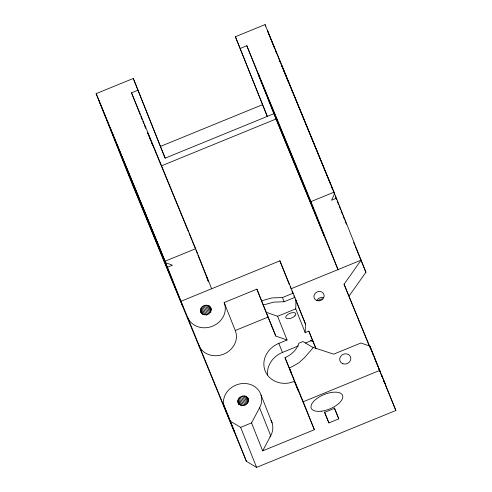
<?xml version="1.0" encoding="UTF-8"?>
<svg xmlns="http://www.w3.org/2000/svg" width="492" height="492" viewBox="0 0 492 492"><rect width="100%" height="100%" fill="white"/><g stroke="black" fill="none" stroke-linecap="round" stroke-linejoin="round"><path stroke-width="0.74" d="M316.135 348.846L308.828 331.11L305.175 332.604L295.729 308.871L296 300.175L279.868 260.852L181.044 301.252L234.647 432.394L223.522 404.43A19.434 17.288 -21.7 0 1 246 383.551A19.434 17.288 -21.7 0 1 259.591 407.807L270.723 435.771L262.673 450.856L251.541 422.892L259.591 407.807M305.175 332.604L305.458 323.939L296 300.175M201.412 313.373C196.812 306.547 209.826 301.239 211.296 309.333M239.044 404.818C233.577 397.942 246.886 391.54 248.644 400.076M338.047 269.585L310.981 201.603L334.031 192.175L334.634 193.688L331.497 200.244L336.436 198.221L267.464 30.645L274.548 48.437M336.436 198.221L365.919 272.248L348.877 296.307L344.062 284.216L361.097 260.157L291 288.816M269.85 436.859L270.723 435.771A19.434 17.288 -21.7 0 0 271.037 420.316M298.097 390.494L285.04 357.696C291.209 354.898 296.867 349.947 298.779 343.268L302.98 341.553L313.336 347.629M285.04 357.696L291.067 372.333L289.382 368.102L298.718 362.948L304.566 357.592L313.336 347.493L333.668 354.148L360.95 342.998L369.947 346.153L395.876 410.463L256.59 467.4L246.387 461.312L128.006 173.731L98.529 99.667M181.044 301.252L167.501 267.242L96.125 93.652L133.301 78.456L165.171 158.153L273.884 113.713M235.404 36.722L267.291 116.407L235.404 36.722L265.053 24.6L334.634 193.688M140.306 114.913L131.53 92.847L138.092 90.159M240.231 48.437L246.83 45.738L310.981 201.603M165.171 158.153L160.355 146.444L262.476 104.698M161.407 165.865L275.994 119.027L246.83 45.738M134.347 188.725L110.276 128.283L158.818 246.228L182.889 306.664L134.347 188.725L135.755 188.147M167.501 267.242L172.446 265.225L165.699 262.71L165.097 261.197L195.675 248.7L131.53 92.847M187.704 317.432A19.68 17.503 -21.7 0 0 212.581 326.171A19.68 17.503 -21.7 0 0 224.137 302.543L256.885 289.161L275.809 336.061L287.057 340.009L277.611 316.282L266.369 312.328M261.67 300.778L271.947 297.918L282.469 297.543L293.177 293.171M263.355 305.009L273.632 302.149L284.136 301.744L294.843 297.365M198.836 345.396A19.68 17.503 -21.7 0 0 223.712 354.135A19.68 17.503 -21.7 0 0 235.262 330.507L268.011 317.119L256.885 289.161M277.611 316.282L295.729 308.871M262.673 450.856L314.37 429.719L294.487 381.429L288.675 383.047A23.13 20.572 -21.7 0 1 264.401 368.594A23.13 20.572 -21.7 0 1 278.823 343.373L287.057 340.009M267.55 375.002A23.13 20.572 -21.7 0 1 282.433 352.444L298.484 345.882M305.464 343.029L312.438 340.181L308.828 331.11M223.522 404.43L230.447 421.257L240.65 427.345L251.541 422.892M314.37 429.719L303.238 401.761L379.91 370.353M328.89 422.905L338.773 418.87L334.56 408.286L324.677 412.327L328.89 422.905L324.339 411.853M200.847 311.965C203.27 317.647 213.005 313.681 210.73 307.924M238.202 402.702C240.625 408.385 250.354 404.418 248.085 398.661M147.735 132.938L188.516 231.923M353.643 242.427L354.812 245.268M355.396 246.689L365.919 272.248M344.062 284.216L370.002 347.217M370.587 348.637L372.038 352.174M372.622 353.588L373.496 355.716M374.08 357.131L376.411 362.795M376.995 364.209L377.868 366.331M378.453 367.745L379.91 371.288M275.994 119.027L338.109 269.923M349.172 297.02L369.892 347.358M378.945 369.338L379.818 371.466M380.986 374.301L381.86 376.429M383.612 380.685L384.781 383.52M385.365 384.941L395.876 410.463M312.438 340.181L315.95 348.693M291.867 290.92L292.734 293.029M293.89 295.84L294.757 297.949M295.335 299.351L305.458 323.939M334.222 407.813L338.773 418.87M289.382 368.102L303.238 401.761M268.011 317.119L275.809 336.061M206.296 276.363L207.021 278.121M207.267 278.706L208.583 281.904L197.944 255.188M96.125 93.652L165.097 261.197M383.36 379.381L381.743 375.501L381.952 376.048M383.883 380.667L385.777 385.371L383.637 380.205M189.094 233.331L191.972 240.391M192.544 241.8L195.429 248.86M328.195 178.516L281.184 64.311L285.944 76.272M382.247 376.78L382.647 377.77M265.053 24.6L265.655 26.107M328.471 179.199L330.71 184.826M331.27 186.234L332.672 189.752M333.232 191.16L334.634 194.678M335.193 196.087L336.596 199.604M337.155 201.013L338.558 204.537M339.117 205.939L340.519 209.463M341.079 210.871L342.481 214.389M343.041 215.797L344.443 219.315M345.003 220.723L346.405 224.241M286.504 77.681L287.906 81.198M275.68 51.285L276.529 53.425M279.081 59.827L279.93 61.967M369.947 346.153L380.796 373.422M279.868 260.852L289.327 284.622M290.163 286.719L290.717 288.115M282.469 297.543L284.136 301.744M278.823 343.373L282.433 352.444M224.137 302.543L235.262 330.507M261.006 394.99L272.137 422.954M133.301 78.456L160.355 146.444M195.675 248.7L211.621 288.755M195.988 250.262L197.384 253.78M147.723 133.018L149.131 136.555M149.697 137.969L150.54 140.091M151.665 142.92L152.514 145.042M140.872 116.333L142.286 119.894M142.858 121.315L143.707 123.449M144.273 124.876L145.687 128.437M210.096 306.854L211.222 309.683M209.168 305.999L211.136 310.944M244.05 395.869L247.144 403.649M208.005 305.409L210.816 312.475M206.695 305.132L209.789 312.9M242.673 395.919L246.049 404.393M205.324 305.181L208.977 314.363M241.332 396.288L244.991 405.476M203.983 305.55L207.636 314.739M240.114 396.964L243.491 405.439M202.766 306.227L206.419 315.409M239.106 397.887L242.199 405.654M201.751 307.149L204.844 314.923M238.368 399.006L240.902 405.359M237.962 400.236L239.647 404.467M201.019 308.269L203.547 314.622M237.9 401.497L239.026 404.319M200.607 309.499L202.575 314.443M200.552 310.76L201.671 313.582M240.65 427.345L256.59 467.4M230.447 421.257L246.387 461.312M247.445 397.591L248.571 400.42M246.517 396.737L248.485 401.687M245.36 396.146L247.888 402.511M316.7 300.729A5.221 4.643 -21.7 0 1 323.435 297.715M318.047 300.643A10.676 9.496 -21.7 0 1 322.531 298.792M310.483 340.519A40.928 36.402 -21.7 0 1 313.084 341.719M294.899 315.821L294.019 316.602A5.338 2.442 -22.4 0 1 289.081 318.619L287.912 318.681A5.338 2.442 -22.4 0 1 286.295 315.87A5.338 2.442 -22.4 0 1 292.457 312.672L293.626 312.617A5.338 2.442 -22.4 0 1 294.899 315.821M324.185 235.779L282.316 134.205L258.122 73.732L300.126 175.644L324.185 235.779M321.534 411.177A16.906 7.724 -22.4 0 0 342.537 395.365A16.906 7.724 -22.4 0 0 316.59 398.741A16.906 7.724 -22.4 0 0 321.534 411.177M342.899 363.772A5.695 5.061 -21.7 0 0 350.851 358.071A5.695 5.061 -21.7 0 0 342.038 354.972A5.695 5.061 -21.7 0 0 342.899 363.772M317.045 300.649A5.221 4.643 -21.7 0 0 324.142 295.194A5.221 4.643 -21.7 0 0 315.925 292.635A5.221 4.643 -21.7 0 0 317.045 300.649"/></g></svg>
